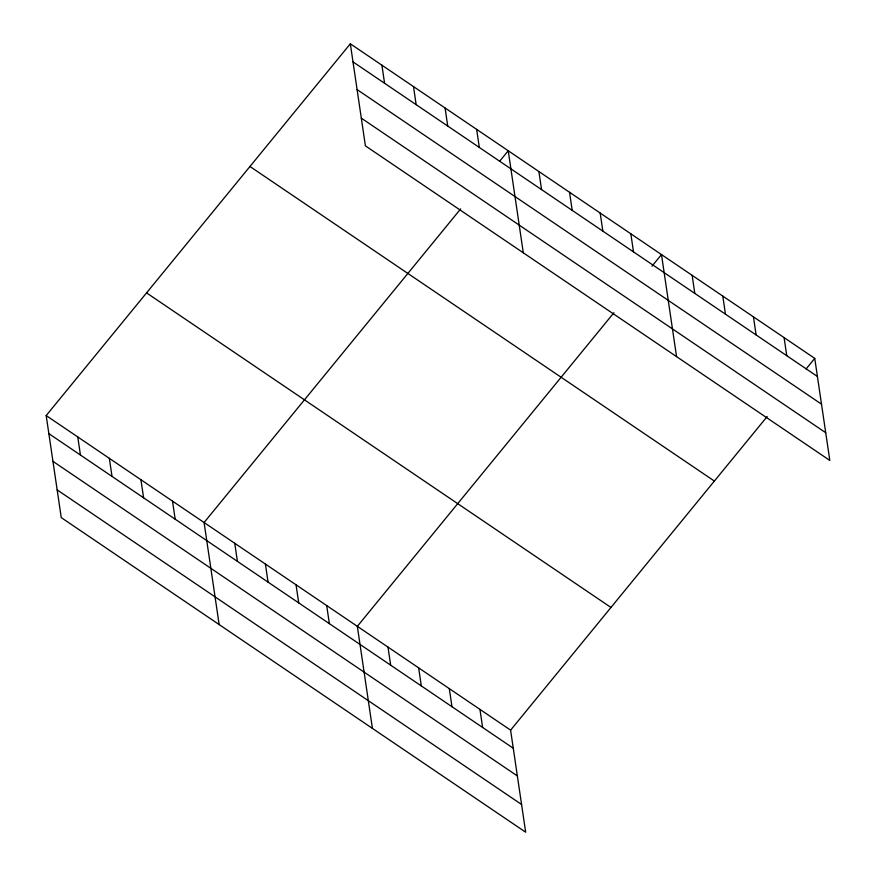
<?xml version="1.0" encoding="UTF-8"?>
<svg xmlns="http://www.w3.org/2000/svg" width="876" height="876" viewBox="0 0 876 876"><rect width="100%" height="100%" fill="white"/><g stroke="black" fill="none" stroke-linecap="round" stroke-linejoin="round"><path stroke-width="1.31" d="M46.187 415.563L510.599 730.146L525.666 832.2L61.254 517.617L46.187 415.563L350.334 43.8L814.746 358.383L829.813 460.437L365.401 145.854L350.334 43.8M460.645 208.926L204.086 522.523L219.153 624.577M499.583 161.337L508.233 150.76L523.3 252.814M613.901 312.743L357.342 626.34L372.41 728.383M651.963 266.205L661.49 254.566L676.557 356.62M510.599 730.146L767.157 416.549M806.084 368.96L814.746 358.383M352.995 61.878L817.407 376.461M357.09 89.593L821.502 404.165M361.306 118.14L825.718 432.722M249.967 166.484L714.378 481.066M146.555 292.88L610.966 607.462M48.859 433.642L513.27 748.224M52.954 461.356L517.366 775.939M57.17 489.903L521.581 804.486M784.086 337.621L786.757 355.7M753.437 316.86L756.108 334.928M722.788 296.088L725.459 314.166M692.139 275.327L694.81 293.405M630.83 233.804L633.501 251.883M600.18 213.043L602.852 231.122M569.531 192.282L572.203 210.36M538.882 171.521L541.554 189.599M476.654 129.363L479.314 147.442M445.074 107.978L447.735 126.056M413.494 86.582L416.155 104.66M479.949 709.385L482.621 727.463M381.914 65.196L384.575 83.264M449.3 688.624L451.972 706.702M418.651 667.862L421.312 685.941M387.991 647.101L390.663 665.18M326.693 605.579L329.365 623.646M296.044 584.807L298.716 602.885M265.395 564.045L268.056 582.124M234.735 543.284L237.407 561.363M172.506 501.138L175.178 519.205M140.926 479.741L143.598 497.82M109.347 458.345L112.018 476.424M77.767 436.96L80.439 455.038"/></g></svg>
